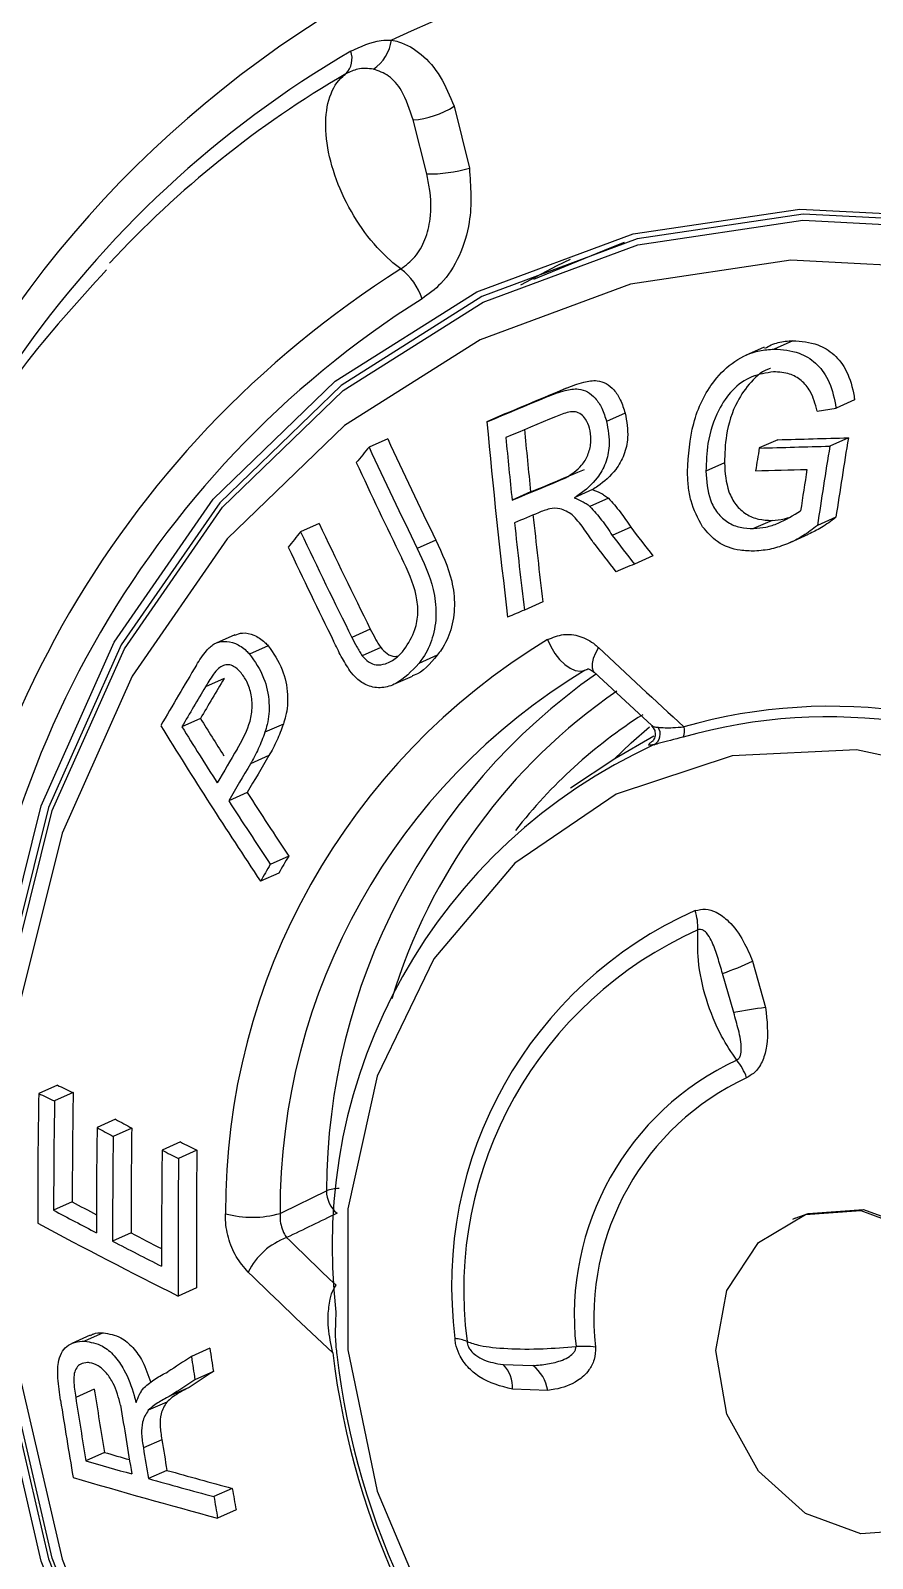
# Model space of a CAD drawing. Header units: millimetres. Extents: x 12 to 854, y 4 to 555.
# Drawn here: x 678.7 to 681.68, y 424.49 to 429.9 of the extents above; entities that cross this region are included whole.
import ezdxf

# ---------------------------------------------------------------- set-up
doc = ezdxf.new("R2010")
doc.units = ezdxf.units.MM

msp = doc.modelspace()

# ---------------------------------------------------------------- linework, layer by layer
at = {"color": 7, "linetype": 'Continuous', "lineweight": 25}
for p, q in [((680.1965, 429.633), (680.2509, 429.4137)), ((680.1, 429.3932), (680.0514, 429.5847)), ((680.7485, 429.1309), (680.4773, 429.0196)), ((680.7983, 429.1508), (680.7485, 429.1309)), ((681.3956, 428.8028), (681.3296, 428.7733)), ((681.2948, 428.7802), (681.2288, 428.7506)), ((680.5929, 428.6345), (680.5269, 428.605)), ((681.6149, 428.594), (681.5492, 428.5646)), ((680.3787, 428.5449), (680.3128, 428.5153)), ((680.8023, 428.5462), (680.7365, 428.5168)), ((681.4821, 428.5536), (681.5492, 428.5646)), ((679.9616, 428.456), (679.8954, 428.4264)), ((681.3427, 428.4523), (681.2772, 428.423)), ((681.5926, 428.4593), (681.5271, 428.4299)), ((681.1538, 428.3701), (681.0884, 428.3408)), ((680.4676, 428.2673), (680.402, 428.2379)), ((680.6869, 428.2758), (680.6214, 428.2465)), ((680.743, 428.2456), (680.6776, 428.2162)), ((679.7189, 428.1558), (679.6529, 428.1262)), ((680.8219, 428.1425), (680.7566, 428.1133)), ((681.3223, 428.1668), (681.2571, 428.1376)), ((681.5483, 428.1775), (681.4831, 428.1483)), ((680.1318, 428.0967), (680.0662, 428.0673)), ((681.3864, 428.0882), (681.4515, 428.1174)), ((680.9002, 428.0413), (680.8351, 428.0122)), ((680.5107, 427.8782), (680.4456, 427.849)), ((679.4198, 427.7618), (679.3539, 427.7322)), ((679.9, 427.7816), (679.8346, 427.7523)), ((679.5383, 427.7229), (679.4725, 427.6934)), ((679.9371, 427.7167), (679.8717, 427.6874)), ((680.1369, 427.6894), (680.0717, 427.6602)), ((679.3821, 427.6068), (679.3162, 427.5773)), ((679.9837, 427.5862), (680.0488, 427.6154)), ((680.6669, 427.6374), (680.6588, 427.6351)), ((680.6936, 427.628), (680.8965, 427.4401)), ((679.2985, 427.4654), (679.2327, 427.4359)), ((679.5921, 427.4456), (679.5266, 427.4163)), ((680.904, 427.4032), (680.7662, 427.322)), ((679.5409, 427.3338), (679.4755, 427.3044)), ((680.7662, 427.322), (680.6088, 427.2186)), ((679.4641, 427.2032), (679.3987, 427.1738)), ((679.6109, 426.978), (679.5458, 426.9488)), ((679.5761, 426.9181), (679.511, 426.8889)), ((681.2538, 426.606), (681.2994, 426.4418)), ((681.1869, 426.424), (681.147, 426.5625)), ((678.7918, 426.1673), (678.7258, 426.1377)), ((678.8478, 426.1405), (678.7819, 426.1109)), ((678.9982, 426.0461), (678.9326, 426.0167)), ((679.0552, 426.0148), (678.9897, 425.9855)), ((679.2281, 425.9658), (679.1629, 425.9366)), ((679.2861, 425.9365), (679.221, 425.9073)), ((678.8445, 425.7539), (678.7786, 425.7244)), ((681.4043, 425.6955), (681.3947, 425.6911)), ((679.053, 425.6439), (678.9875, 425.6145)), ((679.2848, 425.4495), (679.2197, 425.4204)), ((678.9086, 425.282), (678.8428, 425.2525)), ((678.9539, 425.2899), (678.8882, 425.2604)), ((679.3317, 425.2353), (679.2666, 425.2061)), ((680.37, 425.1776), (680.4757, 425.1741)), ((679.3442, 425.1529), (679.2791, 425.1237)), ((678.9225, 425.0911), (678.8567, 425.0616)), ((679.2586, 425.0969), (679.1934, 425.0677)), ((680.5282, 425.0864), (680.4035, 425.0904)), ((679.1791, 425.045), (679.1137, 425.0157)), ((679.1618, 424.9116), (679.0963, 424.8823)), ((678.9587, 424.8667), (678.8929, 424.8372)), ((679.1799, 424.8031), (679.1144, 424.7737)), ((679.4113, 424.7394), (679.3462, 424.7102)), ((679.4245, 424.6631), (679.3594, 424.6339))]:
    msp.add_line(p, q, dxfattribs=at)
at = {"color": 8, "linetype": 'Continuous', "lineweight": 25}
msp.add_line((680.6683, 427.6385), (680.6588, 427.6351), dxfattribs=at)
at = {"color": 7, "linetype": 'Continuous', "lineweight": 25, "flags": 128}
for points in [[(678.5768, 426.5217), (678.735, 427.1565), (678.9934, 427.7358), (679.3439, 428.2419), (679.7761, 428.6593), (680.2768, 428.9755), (680.8308, 429.1809), (681.4212, 429.2691), (682.0301, 429.2375), (682.639, 429.0871), (683.2294, 428.8225), (683.7834, 428.4516), (684.2841, 427.9857), (684.7163, 427.4391), (685.0669, 426.8282), (685.3252, 426.1718), (685.4834, 425.4896), (685.5367, 424.8025)], [(685.5254, 424.8089), (685.4724, 425.4923), (685.315, 426.1707), (685.0581, 426.8235), (684.7095, 427.431), (684.2796, 427.9747), (683.7817, 428.438), (683.2308, 428.8069), (682.6436, 429.0701), (682.038, 429.2197), (681.4324, 429.2511), (680.8453, 429.1633), (680.2943, 428.9591), (679.7964, 428.6446), (679.3666, 428.2294), (679.0179, 427.7261), (678.761, 427.15), (678.6037, 426.5187)], [(678.6171, 426.511), (678.7736, 427.1392), (679.0292, 427.7124), (679.3762, 428.2131), (679.8038, 428.6263), (680.2993, 428.9392), (680.8474, 429.1423), (681.4317, 429.2296), (682.0342, 429.1984), (682.6367, 429.0496), (683.2209, 428.7877), (683.7691, 428.4207), (684.2645, 427.9597), (684.6922, 427.4188), (685.0391, 426.8143), (685.2948, 426.1647), (685.4513, 425.4897), (685.504, 424.8098), (685.4513, 424.1457)], [(685.3414, 424.7978), (685.2903, 425.4577), (685.1383, 426.1129), (684.8902, 426.7435), (684.5535, 427.3302), (684.1383, 427.8553), (683.6574, 428.3027), (683.1253, 428.659), (682.5582, 428.9132), (681.9734, 429.0576), (681.3885, 429.088), (680.8214, 429.0032), (680.2893, 428.806), (679.8084, 428.5023), (679.3933, 428.1013), (679.0565, 427.6152), (678.8084, 427.0588), (678.6565, 426.449)], [(680.4328, 429.0009), (680.5621, 429.069), (680.6084, 429.0914)], [(680.3787, 428.5449), (680.4053, 428.556), (680.432, 428.5671), (680.4587, 428.5783), (680.4854, 428.5895), (680.5122, 428.6007), (680.5391, 428.612), (680.5659, 428.6232), (680.5929, 428.6345)], [(680.3128, 428.5153), (680.3394, 428.5264), (680.366, 428.5376), (680.3927, 428.5488), (680.4195, 428.56), (680.4463, 428.5712), (680.4731, 428.5824), (680.5, 428.5937), (680.5269, 428.605)], [(680.556, 428.5338), (680.5339, 428.5246), (680.5118, 428.5153), (680.4897, 428.5061), (680.4677, 428.4968), (680.4457, 428.4876), (680.4237, 428.4784), (680.4018, 428.4692), (680.3799, 428.4601)], [(680.402, 428.2379), (680.4257, 428.2478), (680.4495, 428.2578), (680.4733, 428.2677), (680.4971, 428.2777), (680.521, 428.2877), (680.5449, 428.2977), (680.5688, 428.3078), (680.5928, 428.3178)], [(680.4676, 428.2673), (680.4913, 428.2772), (680.515, 428.2872), (680.5388, 428.2971), (680.5627, 428.3071), (680.5865, 428.3171), (680.6105, 428.3271), (680.6344, 428.3372), (680.6584, 428.3472)], [(680.4953, 428.1937), (680.4847, 428.1892), (680.4741, 428.1848), (680.4634, 428.1803), (680.4528, 428.1759), (680.4422, 428.1714), (680.4316, 428.167), (680.421, 428.1626), (680.4105, 428.1581)], [(680.8351, 428.0122), (680.827, 428.0087), (680.8188, 428.0053), (680.8107, 428.0019), (680.8025, 427.9985), (680.7944, 427.9951), (680.7862, 427.9917), (680.7781, 427.9882), (680.77, 427.9848)], [(680.4456, 427.849), (680.4382, 427.8459), (680.4308, 427.8428), (680.4234, 427.8397), (680.416, 427.8366), (680.4085, 427.8335), (680.4011, 427.8304), (680.3937, 427.8273), (680.3863, 427.8242)], [(680.5278, 427.7446), (680.5391, 427.7196), (680.5534, 427.6958), (680.57, 427.6747), (680.5882, 427.657), (680.6071, 427.6437), (680.6257, 427.6354), (680.6432, 427.6324), (680.6588, 427.6351)], [(680.7627, 427.3197), (680.8234, 427.3786), (680.8884, 427.4359)], [(683.6588, 424.9057), (683.6069, 425.4087), (683.4539, 425.9001), (683.2083, 426.3535), (682.8831, 426.7443), (682.4959, 427.0514), (682.0676, 427.2584), (681.6213, 427.3541), (681.181, 427.3333), (680.7705, 427.1972), (680.4119, 426.953), (680.1245, 426.6139), (679.9239, 426.1983), (679.8208, 425.7285), (679.8208, 425.2299), (679.9239, 424.7292), (680.1245, 424.2537)], [(679.5803, 425.7128), (679.5899, 425.7175), (679.7448, 425.7929)], [(681.6371, 424.5778), (681.4407, 424.6508), (681.2742, 424.7997), (681.1629, 425.0021), (681.1238, 425.227), (681.1629, 425.4402), (681.2742, 425.6093), (681.4407, 425.7086), (681.6371, 425.7228), (681.8335, 425.6499), (682, 425.5009), (682.1113, 425.2985), (682.1504, 425.0736), (682.1113, 424.8604), (682, 424.6913), (681.8335, 424.5921), (681.6371, 424.5778)], [(681.4043, 425.6955), (681.4504, 425.7129), (681.6468, 425.7271), (681.8432, 425.6542), (682.0097, 425.5052), (682.121, 425.3029), (682.1601, 425.0779), (682.121, 424.8647), (682.0097, 424.6956), (681.8892, 424.6138)], [(685.5367, 424.8025), (685.4834, 424.1313), (685.3252, 423.4964), (685.0669, 422.9172), (684.7163, 422.4111), (684.2841, 421.9936), (683.7834, 421.6774), (683.2294, 421.4721), (682.639, 421.3839), (682.0301, 421.4154), (681.4212, 421.5658), (680.8308, 421.8305), (680.2768, 422.2014), (679.7761, 422.6673), (679.3439, 423.2139), (678.9934, 423.8247), (678.735, 424.4812), (678.5768, 425.1634)], [(678.6037, 425.1678), (678.761, 424.4894), (679.0179, 423.8365), (679.3666, 423.229), (679.7964, 422.6854), (680.2943, 422.2221), (680.8453, 421.8532), (681.4324, 421.59), (682.038, 421.4404), (682.6436, 421.409), (683.2308, 421.4967), (683.7817, 421.701), (684.2796, 422.0154), (684.7095, 422.4306), (685.0581, 422.9339), (685.315, 423.51), (685.4724, 424.1414), (685.5254, 424.8089)], [(679.0292, 423.8423), (678.7736, 424.4919), (678.6171, 425.1669)], [(678.6565, 425.1444), (678.8084, 424.4892), (679.0565, 423.8586), (679.3933, 423.2719), (679.8084, 422.7468), (680.2893, 422.2994), (680.8214, 421.9431), (681.3885, 421.6889), (681.9734, 421.5444), (682.5582, 421.5141), (683.1253, 421.5989), (683.6574, 421.7961), (684.1383, 422.0998), (684.5535, 422.5008), (684.8902, 422.9869), (685.1383, 423.5433), (685.2903, 424.1531), (685.3414, 424.7978)]]:
    msp.add_lwpolyline(points, dxfattribs=at)
at = {"color": 8, "linetype": 'Continuous', "lineweight": 25, "flags": 128}
msp.add_lwpolyline([(680.7079, 427.7163), (680.6968, 427.6962), (680.6891, 427.6771), (680.6853, 427.6599), (680.6853, 427.6451), (680.6893, 427.6334), (680.6936, 427.628)], dxfattribs=at)
at = {"color": 7, "linetype": 'Continuous', "lineweight": 25}
for centre, radius, start, end in [((681.7807, 426.6836), 3.8521, 86.4781, 165.8096), ((681.6992, 426.1896), 4.0622, 47.8798, 115.1226), ((679.7569, 429.802), 0.0784, 315.9488, 19.4208), ((679.8299, 429.886), 0.1459, 303.6789, 352.7116), ((681.617, 426.6395), 3.5935, 120.1289, 137.287), ((680.0299, 429.8917), 0.3077, 274.0118, 302.7825), ((680.1064, 429.9129), 0.5197, 269.2988, 286.1416), ((681.9007, 426.058), 3.5459, 122.251, 179.1611), ((679.8797, 428.8866), 0.2134, 17.6935, 52.8872), ((681.9186, 426.0424), 3.4398, 122.251, 179.1611), ((705.0237, 430.7953), 24.8159, 185.27168, 186.87638), ((704.8484, 430.7747), 24.5094, 185.34967, 185.87182), ((712.5017, 401.8293), 42.0782, 140.79575, 140.89267), ((698.989, 437.2891), 21.0502, 204.89941, 205.98177), ((698.8463, 437.183), 20.8037, 204.80257, 205.89772), ((705.0275, 430.8023), 24.7586, 185.42844, 185.94509), ((709.1984, 423.8211), 28.2979, 170.64077, 170.80607), ((680.1417, 473.8547), 45.446, 271.43166, 271.74685), ((680.2197, 473.4285), 44.9902, 271.43036, 271.74875), ((709.3866, 423.9366), 28.2196, 170.83796, 171.41664), ((709.1961, 423.9753), 27.9653, 170.77329, 171.35764), ((698.9467, 437.2495), 21.0593, 204.93494, 205.95327), ((680.1499, 473.4983), 45.1696, 271.41332, 271.64433), ((709.2988, 423.9625), 28.1957, 171.05356, 171.35543), ((698.6245, 437.075), 20.9039, 205.25675, 206.39625), ((705.1563, 430.8176), 24.8883, 186.13422, 186.85048), ((704.9804, 430.7902), 24.6423, 186.06289, 186.78657), ((697.2952, 440.8215), 20.7877, 217.58432, 217.93708), ((710.9004, 403.1208), 40.021, 141.3319, 141.43177), ((698.766, 437.1817), 21.1497, 205.35085, 206.47716), ((697.3137, 440.8922), 20.9833, 217.60266, 217.96122), ((697.4077, 440.9603), 21.0311, 217.65182, 218.00059), ((698.7413, 437.1025), 21.1563, 205.26843, 206.26893), ((681.7495, 425.7228), 2.3623, 121.1437, 180.2685), ((696.8466, 444.8365), 23.5279, 226.69033, 227.69536), ((706.7962, 411.2807), 32.0157, 149.24084, 149.6868), ((706.7247, 411.3656), 31.8024, 149.2902, 149.5861), ((681.814, 425.7233), 2.2337, 121.1437, 180.2685), ((681.9879, 425.7868), 2.243, 125.0096, 179.8453), ((706.9371, 411.1731), 32.1249, 149.29369, 149.58661), ((681.5313, 425.6051), 1.9034, 57.1267, 105.8757), ((696.6724, 438.283), 20.5995, 211.76131, 213.58159), ((696.5083, 438.2051), 20.3574, 211.93848, 212.59891), ((696.3305, 438.0452), 20.0504, 211.84732, 212.29252), ((681.8314, 425.9637), 1.7973, 122.5518, 142.0445), ((680.8836, 427.4096), 0.043, 300.5053, 34.7452), ((681.5213, 425.5937), 1.8773, 57.1267, 105.8757), ((680.9645, 427.4212), 0.0485, 333.2736, 17.6146), ((707.0183, 411.0513), 32.0482, 149.41659, 149.66479), ((706.8686, 411.1832), 31.7434, 149.41699, 149.69047), ((681.7171, 425.5966), 1.9527, 114.5638, 186.8484), ((707.0795, 410.9919), 32.0638, 149.41917, 149.68992), ((696.9696, 438.5014), 20.9057, 212.809, 213.54574), ((696.8461, 438.3745), 20.6623, 212.72879, 213.47406), ((706.8081, 411.0683), 31.5504, 149.7788, 149.90458), ((706.5982, 411.2586), 31.2316, 149.78025, 149.90731), ((681.6419, 425.4567), 1.4542, 114.02, 187.3922), ((680.8656, 426.7232), 0.1944, 358.0608, 18.4891), ((681.6292, 425.4393), 1.3985, 114.02, 187.3922), ((680.7734, 427.6325), 1.1333, 289.2505, 295.0797), ((681.6173, 424.0703), 2.3928, 97.6363, 100.3631), ((681.6189, 425.3524), 0.9968, 115.0099, 186.4023), ((681.0291, 426.1205), 0.216, 19.7467, 38.7868), ((681.6286, 425.3442), 0.9371, 115.0099, 186.4023), ((703.068, 425.7245), 24.3457, 179.02759, 180.10854), ((686.5182, 442.401), 18.0338, 244.39886, 244.59658), ((686.4881, 442.1663), 17.7539, 244.31018, 244.51075), ((703.0166, 425.7388), 24.1721, 179.04789, 179.96416), ((683.6938, 426.0753), 5.8161, 179.45821, 231.86788), ((703.1967, 425.7093), 24.4181, 179.05754, 179.96454), ((687.9143, 442.2228), 18.4711, 241.13785, 241.33936), ((703.3892, 425.6706), 24.4591, 179.18932, 180.06189), ((687.956, 442.4428), 18.7414, 241.21852, 241.41732), ((703.4626, 425.6563), 24.4752, 179.22937, 180.09775), ((703.2837, 425.6856), 24.2307, 179.22156, 180.09873), ((703.7066, 425.6138), 24.5458, 179.24654, 180.20569), ((688.0852, 443.5289), 19.7256, 243.10727, 243.29621), ((688.048, 443.3037), 19.4523, 243.03732, 243.22873), ((703.5491, 425.6294), 24.265, 179.27493, 180.4247), ((703.7271, 425.6002), 24.508, 179.28214, 180.42048), ((679.8466, 425.7922), 0.1018, 179.6152, 230.7115), ((687.5265, 442.0742), 18.543, 241.85125, 242.38106), ((687.4279, 441.7385), 18.1434, 241.76515, 242.07187), ((679.4819, 426.0562), 0.3572, 254.6439, 285.9987), ((687.7455, 442.4617), 19.0551, 241.73629, 243.42127), ((687.9458, 442.8918), 19.4616, 242.59329, 243.16699), ((687.8483, 442.5518), 19.0588, 242.51706, 242.88177), ((679.6876, 425.396), 0.2458, 109.9463, 153.5782), ((693.1297, 439.4856), 19.3652, 225.69579, 226.41501), ((693.2312, 439.6087), 19.7064, 225.69831, 226.9029), ((702.9491, 428.7708), 23.8805, 188.51379, 188.71381), ((682.5231, 425.5482), 2.7756, 186.8095, 224.5166), ((680.1936, 425.1499), 0.1198, 65.9951, 87.0063), ((680.6522, 424.7786), 0.4633, 84.4095, 92.9531), ((721.8314, 359.7914), 78.0439, 123.051684, 123.125053), ((703.1203, 428.7781), 24.1197, 188.51643, 188.71446), ((682.4994, 425.5376), 2.7376, 186.8095, 224.5166), ((680.2907, 425.0971), 0.113, 356.5948, 45.4038), ((680.3914, 425.0642), 0.1385, 9.2288, 52.5522), ((721.3281, 360.7067), 76.9264, 123.135007, 123.211247), ((720.7605, 361.7381), 75.7413, 123.148675, 123.225987), ((702.2309, 428.7164), 23.6582, 188.88687, 189.43743), ((702.0576, 428.709), 23.4163, 188.88797, 189.44421), ((702.1044, 428.7069), 23.5863, 188.91664, 189.5889), ((702.4599, 428.7236), 23.7327, 188.94429, 189.53957), ((702.3058, 428.7082), 23.4533, 189.31594, 189.5847), ((684.5677, 443.9541), 19.8944, 253.62417, 253.88878), ((702.4781, 428.7156), 23.6939, 189.31054, 189.57658), ((684.6163, 444.406), 20.3887, 253.69705, 254.17229), ((684.9831, 445.4271), 21.4249, 254.28416, 254.92615), ((684.7999, 444.9498), 21.0318, 253.55974, 255.00801), ((684.9809, 445.7103), 21.7429, 254.34675, 254.98013), ((702.516, 428.7004), 23.4418, 189.72806, 189.91713), ((702.6876, 428.7078), 23.6812, 189.71859, 189.90575)]:
    msp.add_arc(centre, radius, start, end, dxfattribs=at)
at = {"color": 8, "linetype": 'Continuous', "lineweight": 25}
for centre, radius, start, end in [((681.7065, 426.618), 3.7179, 120.2984, 145.3636), ((681.9241, 425.8836), 2.0351, 124.4389, 163.181), ((679.7944, 425.6496), 0.1516, 91.828, 109.086)]:
    msp.add_arc(centre, radius, start, end, dxfattribs=at)
at = {"color": 7, "linetype": 'Continuous', "lineweight": 25}
msp.add_ellipse((672.0143, 419.5511), major_axis=(32.0764, 16.1749), ratio=0.057966, start_param=1.297082, end_param=1.302809, dxfattribs=at)
for points, knots in [([(679.8308, 429.8281), (679.8664, 429.8445), (679.9136, 429.8663), (679.9625, 429.8673), (679.9746, 429.8675)], [0, 0, 0, 0, 0.752077, 1, 1, 1, 1]), ([(679.9746, 429.8675), (679.9832, 429.8656), (680.0208, 429.8572), (680.0841, 429.8202), (680.1521, 429.7402), (680.1815, 429.6691), (680.1965, 429.633)], [0, 0, 0, 0, 0.085878, 0.375364, 0.681912, 1, 1, 1, 1]), ([(679.9108, 429.7646), (679.8923, 429.7665), (679.8597, 429.77), (679.8272, 429.7543), (679.8132, 429.7476)], [0, 0, 0, 0, 0.569264, 1, 1, 1, 1]), ([(680.0514, 429.5847), (680.0398, 429.6209), (680.0203, 429.6819), (679.9687, 429.7439), (679.9295, 429.7579), (679.9108, 429.7646)], [0, 0, 0, 0, 0.434945, 0.731111, 1, 1, 1, 1]), ([(680.0085, 429.0568), (679.9959, 429.0666), (679.9513, 429.1011), (679.8781, 429.1828), (679.8037, 429.3064), (679.7546, 429.4393), (679.7366, 429.5658), (679.7516, 429.6717), (679.7851, 429.7258), (679.8095, 429.7447), (679.8132, 429.7476)], [0, 0, 0, 0, 0.059794, 0.211889, 0.364018, 0.516168, 0.668316, 0.820439, 0.972525, 1, 1, 1, 1]), ([(680.0085, 429.0568), (680.0258, 429.0699), (680.0605, 429.0959), (680.0963, 429.1602), (680.1173, 429.2435), (680.1141, 429.3242), (680.1036, 429.3759), (680.1, 429.3932)], [0, 0, 0, 0, 0.194399, 0.388608, 0.587573, 0.86165, 1, 1, 1, 1]), ([(680.2509, 429.4137), (680.2554, 429.3494), (680.2629, 429.2435), (680.2186, 429.1008), (680.1584, 429.0054), (680.1061, 428.968), (680.083, 428.9515)], [0, 0, 0, 0, 0.356484, 0.586818, 0.817791, 1, 1, 1, 1]), ([(678.9656, 429.0537), (678.8632, 428.9413), (678.6194, 428.6736), (678.3195, 428.1673), (678.0637, 427.5609), (677.8904, 426.9051), (677.8521, 426.4434), (677.8328, 426.2114)], [0, 0, 0, 0, 0.152289, 0.36271, 0.573909, 0.785883, 1, 1, 1, 1]), ([(681.2964, 428.7763), (681.312, 428.7842), (681.3437, 428.8003), (681.3781, 428.802), (681.3956, 428.8028)], [0, 0, 0, 0, 0.491277, 1, 1, 1, 1]), ([(681.3956, 428.8028), (681.4257, 428.8007), (681.4778, 428.7969), (681.5448, 428.7567), (681.5925, 428.6932), (681.608, 428.6331), (681.6141, 428.5981), (681.6149, 428.594)], [0, 0, 0, 0, 0.285733, 0.495529, 0.70699, 0.965744, 1, 1, 1, 1]), ([(681.0229, 428.3398), (681.0267, 428.3974), (681.0343, 428.513), (681.1008, 428.6506), (681.1879, 428.7349), (681.2641, 428.768), (681.3123, 428.7719), (681.3296, 428.7733)], [0, 0, 0, 0, 0.2761065, 0.5540167, 0.7280129, 0.9018227, 1, 1, 1, 1]), ([(681.3296, 428.7733), (681.3597, 428.7711), (681.4119, 428.7673), (681.479, 428.7271), (681.5267, 428.6636), (681.5422, 428.6035), (681.5485, 428.5686), (681.5492, 428.5646)], [0, 0, 0, 0, 0.285958, 0.495807, 0.707324, 0.966019, 1, 1, 1, 1]), ([(681.3278, 428.6925), (681.3015, 428.6888), (681.2489, 428.6812), (681.1798, 428.6314), (681.1244, 428.5495), (681.0919, 428.4487), (681.0895, 428.3737), (681.0884, 428.3408)], [0, 0, 0, 0, 0.184863, 0.37012, 0.550007, 0.802617, 1, 1, 1, 1]), ([(681.3172, 428.7045), (681.3169, 428.7044), (681.2908, 428.6985), (681.2461, 428.6591), (681.19, 428.5798), (681.1575, 428.478), (681.1549, 428.403), (681.1538, 428.3701)], [0, 0, 0, 0, 0.002443, 0.228929, 0.448926, 0.758003, 1, 1, 1, 1]), ([(681.4821, 428.5536), (681.4756, 428.5783), (681.4646, 428.6202), (681.427, 428.6642), (681.3817, 428.6898), (681.3471, 428.6915), (681.3278, 428.6925)], [0, 0, 0, 0, 0.305643, 0.518814, 0.731981, 1, 1, 1, 1]), ([(680.5269, 428.605), (680.5476, 428.613), (680.5834, 428.6268), (680.6325, 428.6353), (680.6699, 428.6235), (680.6985, 428.5995), (680.7222, 428.5633), (680.7315, 428.533), (680.7365, 428.5168)], [0, 0, 0, 0, 0.2512457, 0.4351243, 0.5637797, 0.6920644, 0.8352483, 1, 1, 1, 1]), ([(680.5929, 428.6345), (680.6135, 428.6425), (680.6493, 428.6564), (680.6984, 428.6648), (680.7358, 428.6531), (680.7644, 428.629), (680.788, 428.5928), (680.7973, 428.5625), (680.8023, 428.5462)], [0, 0, 0, 0, 0.251038, 0.434948, 0.563569, 0.691817, 0.835011, 1, 1, 1, 1]), ([(680.6762, 428.4931), (680.6723, 428.5042), (680.6656, 428.5235), (680.6468, 428.5429), (680.6258, 428.5528), (680.5942, 428.5496), (680.5715, 428.5402), (680.556, 428.5338)], [0, 0, 0, 0, 0.204254, 0.35385, 0.504175, 0.662821, 1, 1, 1, 1]), ([(680.7365, 428.5168), (680.7418, 428.488), (680.7507, 428.4386), (680.735, 428.3679), (680.6995, 428.3059), (680.6571, 428.2694), (680.6275, 428.2504), (680.6214, 428.2465)], [0, 0, 0, 0, 0.261262, 0.447603, 0.634531, 0.92493, 1, 1, 1, 1]), ([(680.8023, 428.5462), (680.8075, 428.5174), (680.8164, 428.4681), (680.8006, 428.3973), (680.765, 428.3353), (680.7226, 428.2988), (680.693, 428.2798), (680.6869, 428.2758)], [0, 0, 0, 0, 0.26116, 0.447575, 0.634582, 0.924722, 1, 1, 1, 1]), ([(680.5928, 428.3178), (680.6126, 428.3305), (680.6435, 428.3501), (680.6719, 428.397), (680.6825, 428.44), (680.681, 428.4731), (680.677, 428.4898), (680.6762, 428.4931)], [0, 0, 0, 0, 0.361864, 0.562226, 0.763437, 0.954117, 1, 1, 1, 1]), ([(681.1538, 428.3701), (681.1562, 428.335), (681.1599, 428.2815), (681.1927, 428.22), (681.2302, 428.1867), (681.275, 428.1685), (681.3064, 428.1674), (681.3223, 428.1668)], [0, 0, 0, 0, 0.3208422, 0.4895134, 0.6585339, 0.8271545, 1, 1, 1, 1]), ([(681.0765, 428.1441), (681.0606, 428.1737), (681.0369, 428.2181), (681.0251, 428.2871), (681.0236, 428.3221), (681.0229, 428.3398)], [0, 0, 0, 0, 0.497367, 0.746066, 1, 1, 1, 1]), ([(681.0884, 428.3408), (681.0908, 428.3057), (681.0945, 428.2523), (681.1274, 428.1909), (681.1649, 428.1575), (681.2098, 428.1393), (681.2412, 428.1382), (681.2571, 428.1376)], [0, 0, 0, 0, 0.320507, 0.489145, 0.658133, 0.826735, 1, 1, 1, 1]), ([(680.6214, 428.2465), (680.6311, 428.2427), (680.6457, 428.237), (680.6644, 428.2263), (680.6732, 428.2196), (680.6776, 428.2162)], [0, 0, 0, 0, 0.495303, 0.746551, 1, 1, 1, 1]), ([(680.6869, 428.2758), (680.6966, 428.272), (680.7112, 428.2663), (680.7298, 428.2557), (680.7386, 428.2489), (680.743, 428.2456)], [0, 0, 0, 0, 0.495303, 0.746551, 1, 1, 1, 1]), ([(680.743, 428.2456), (680.7571, 428.2297), (680.7783, 428.2058), (680.8038, 428.1704), (680.8158, 428.1518), (680.8219, 428.1425)], [0, 0, 0, 0, 0.497664, 0.748523, 1, 1, 1, 1]), ([(680.6149, 428.1864), (680.6007, 428.1954), (680.5756, 428.2114), (680.5328, 428.2089), (680.5084, 428.1989), (680.4953, 428.1937)], [0, 0, 0, 0, 0.37802, 0.668075, 1, 1, 1, 1]), ([(680.6776, 428.2162), (680.6917, 428.2004), (680.7129, 428.1765), (680.7385, 428.1411), (680.7506, 428.1226), (680.7566, 428.1133)], [0, 0, 0, 0, 0.497663, 0.748522, 1, 1, 1, 1]), ([(681.2571, 428.1376), (681.2718, 428.1389), (681.3011, 428.1415), (681.3581, 428.1601), (681.3973, 428.1843), (681.4234, 428.2005)], [0, 0, 0, 0, 0.250424, 0.501077, 1, 1, 1, 1]), ([(680.6895, 428.0886), (680.678, 428.1059), (680.6608, 428.1319), (680.6355, 428.1641), (680.6218, 428.1789), (680.6149, 428.1864)], [0, 0, 0, 0, 0.4978031, 0.7484365, 1, 1, 1, 1]), ([(681.2608, 428.0578), (681.2437, 428.0582), (681.1986, 428.0593), (681.13, 428.0821), (681.0932, 428.1248), (681.0765, 428.1441)], [0, 0, 0, 0, 0.250855, 0.660954, 1, 1, 1, 1]), ([(681.4831, 428.1483), (681.4664, 428.1356), (681.4328, 428.1101), (681.3777, 428.0831), (681.3204, 428.0631), (681.2809, 428.0596), (681.2608, 428.0578)], [0, 0, 0, 0, 0.250205, 0.500573, 0.747167, 1, 1, 1, 1]), ([(681.3223, 428.1668), (681.337, 428.1677), (681.3568, 428.1689), (681.3758, 428.1753), (681.3806, 428.177)], [0, 0, 0, 0, 0.745736, 1, 1, 1, 1]), ([(681.5483, 428.1775), (681.5316, 428.1646), (681.5008, 428.141), (681.4668, 428.1252), (681.4513, 428.118)], [0, 0, 0, 0, 0.544927, 1, 1, 1, 1]), ([(680.1318, 428.0967), (680.1539, 428.0498), (680.1879, 427.9777), (680.2017, 427.8647), (680.1889, 427.779), (680.1618, 427.7219), (680.1418, 427.6959), (680.1369, 427.6894)], [0, 0, 0, 0, 0.36199, 0.557054, 0.752565, 0.938405, 1, 1, 1, 1]), ([(680.0199, 427.709), (680.0343, 427.7315), (680.0587, 427.7697), (680.0711, 427.8392), (680.061, 427.9299), (680.0319, 427.9903), (680.0113, 428.0332)], [0, 0, 0, 0, 0.243979, 0.41439, 0.585132, 1, 1, 1, 1]), ([(680.0662, 428.0673), (680.0884, 428.0205), (680.1225, 427.9484), (680.1364, 427.8355), (680.1237, 427.7498), (680.0966, 427.6928), (680.0767, 427.6667), (680.0717, 427.6602)], [0, 0, 0, 0, 0.3617202, 0.5567774, 0.7522791, 0.9381278, 1, 1, 1, 1]), ([(679.4203, 427.7605), (679.4291, 427.7637), (679.4512, 427.7718), (679.489, 427.7622), (679.5192, 427.7428), (679.5344, 427.727), (679.5383, 427.7229)], [0, 0, 0, 0, 0.21906, 0.548126, 0.884892, 1, 1, 1, 1]), ([(679.9, 427.7816), (679.9058, 427.7705), (679.9144, 427.7537), (679.9267, 427.7319), (679.9336, 427.7218), (679.9371, 427.7167)], [0, 0, 0, 0, 0.498709, 0.748896, 1, 1, 1, 1]), ([(680.5278, 427.7446), (680.5462, 427.7522), (680.583, 427.7673), (680.6427, 427.7595), (680.6841, 427.7377), (680.704, 427.7198), (680.7079, 427.7163)], [0, 0, 0, 0, 0.307355, 0.614599, 0.924682, 1, 1, 1, 1]), ([(679.2843, 427.6544), (679.2954, 427.672), (679.3136, 427.7011), (679.3467, 427.732), (679.3833, 427.7414), (679.4231, 427.733), (679.4534, 427.7132), (679.4687, 427.6974), (679.4725, 427.6934)], [0, 0, 0, 0, 0.239557, 0.395175, 0.552265, 0.741089, 0.934264, 1, 1, 1, 1]), ([(679.5383, 427.7229), (679.5568, 427.6961), (679.5911, 427.6464), (679.6106, 427.5543), (679.6053, 427.4873), (679.595, 427.4547), (679.5921, 427.4456)], [0, 0, 0, 0, 0.348747, 0.646283, 0.900959, 1, 1, 1, 1]), ([(679.828, 427.634), (679.8174, 427.6506), (679.8016, 427.6756), (679.7833, 427.7116), (679.7744, 427.7299), (679.7699, 427.739)], [0, 0, 0, 0, 0.4971658, 0.7485159, 1, 1, 1, 1]), ([(679.8346, 427.7523), (679.8403, 427.7411), (679.849, 427.7244), (679.8613, 427.7026), (679.8682, 427.6925), (679.8717, 427.6874)], [0, 0, 0, 0, 0.498708, 0.7488951, 1, 1, 1, 1]), ([(679.8717, 427.6874), (679.8788, 427.6793), (679.893, 427.6631), (679.9228, 427.6532), (679.9575, 427.6577), (679.9918, 427.6771), (680.0112, 427.699), (680.0199, 427.709)], [0, 0, 0, 0, 0.166435, 0.334662, 0.531547, 0.788252, 1, 1, 1, 1]), ([(679.9371, 427.7167), (679.9441, 427.7088), (679.9583, 427.6928), (679.981, 427.6835), (679.9941, 427.6856), (679.9979, 427.6862)], [0, 0, 0, 0, 0.412755, 0.829958, 1, 1, 1, 1]), ([(679.4394, 427.631), (679.4319, 427.6382), (679.4193, 427.6504), (679.3979, 427.6567), (679.3793, 427.6537), (679.3531, 427.6372), (679.3343, 427.6071), (679.3201, 427.5838), (679.3162, 427.5773)], [0, 0, 0, 0, 0.176911, 0.299398, 0.422033, 0.544144, 0.872664, 1, 1, 1, 1]), ([(679.4725, 427.6934), (679.4911, 427.6666), (679.5254, 427.6169), (679.5451, 427.5249), (679.5398, 427.4579), (679.5295, 427.4254), (679.5266, 427.4163)], [0, 0, 0, 0, 0.3489207, 0.6461973, 0.9007536, 1, 1, 1, 1]), ([(680.0717, 427.6602), (680.046, 427.6327), (680.0074, 427.5914), (679.9413, 427.5706), (679.8922, 427.578), (679.8538, 427.6027), (679.8355, 427.6248), (679.828, 427.634)], [0, 0, 0, 0, 0.362517, 0.545201, 0.729687, 0.888671, 1, 1, 1, 1]), ([(680.1369, 427.6894), (680.1119, 427.6592), (680.0852, 427.6269), (680.0507, 427.6171), (680.0485, 427.6164)], [0, 0, 0, 0, 0.936268, 1, 1, 1, 1]), ([(679.4283, 427.3571), (679.444, 427.3845), (679.4678, 427.4259), (679.4836, 427.4942), (679.48, 427.548), (679.4653, 427.5965), (679.4477, 427.6198), (679.4394, 427.631)], [0, 0, 0, 0, 0.340062, 0.51341, 0.687585, 0.851355, 1, 1, 1, 1]), ([(680.6664, 427.6382), (680.667, 427.6386), (680.6722, 427.6414), (680.6735, 427.642), (680.6881, 427.6318), (680.6936, 427.628)], [0, 0, 0, 0, 0.072663, 0.655295, 1, 1, 1, 1]), ([(679.5921, 427.4456), (679.5885, 427.4357), (679.5814, 427.4159), (679.5691, 427.3874), (679.5558, 427.3598), (679.5459, 427.3425), (679.5409, 427.3338)], [0, 0, 0, 0, 0.24991, 0.499941, 0.749538, 1, 1, 1, 1]), ([(680.8957, 427.4391), (680.8984, 427.4363), (680.9052, 427.4293), (680.9093, 427.4148), (680.9083, 427.401), (680.9046, 427.3916), (680.9011, 427.3863), (680.899, 427.3841), (680.8991, 427.3842), (680.8991, 427.3842)], [0, 0, 0, 0, 0.145037, 0.357327, 0.522022, 0.660335, 0.780358, 0.89996, 1, 1, 1, 1]), ([(680.9189, 427.4342), (680.9349, 427.433), (680.9605, 427.4312), (680.997, 427.4346), (681.0107, 427.4358)], [0, 0, 0, 0, 0.624202, 1, 1, 1, 1]), ([(679.5266, 427.4163), (679.523, 427.4064), (679.5159, 427.3865), (679.5036, 427.3581), (679.4903, 427.3305), (679.4804, 427.3131), (679.4755, 427.3044)], [0, 0, 0, 0, 0.249916, 0.499952, 0.749544, 1, 1, 1, 1]), ([(680.9054, 427.3726), (680.8966, 427.3711), (680.8815, 427.3684), (680.8864, 427.3757), (680.8962, 427.383), (680.8992, 427.3852)], [0, 0, 0, 0, 0.486904, 0.843488, 1, 1, 1, 1]), ([(681.0078, 427.3994), (680.9774, 427.3914), (680.9381, 427.381), (680.9114, 427.3741), (680.9054, 427.3726)], [0, 0, 0, 0, 0.774383, 1, 1, 1, 1]), ([(681.05, 426.7849), (681.0624, 426.7878), (681.087, 426.7935), (681.1293, 426.7796), (681.1775, 426.743), (681.2211, 426.6814), (681.2434, 426.6299), (681.2538, 426.606)], [0, 0, 0, 0, 0.141277, 0.281947, 0.468635, 0.753541, 1, 1, 1, 1]), ([(681.1975, 426.2557), (681.1789, 426.2831), (681.1356, 426.347), (681.0862, 426.4706), (681.0574, 426.6034), (681.0591, 426.6813), (681.0599, 426.7167)], [0, 0, 0, 0, 0.209822, 0.489173, 0.768619, 1, 1, 1, 1]), ([(681.147, 426.5625), (681.1416, 426.5815), (681.1306, 426.6195), (681.1146, 426.666), (681.0982, 426.6969), (681.0854, 426.7116), (681.0747, 426.7176), (681.0664, 426.7188), (681.0618, 426.7173), (681.0599, 426.7167)], [0, 0, 0, 0, 0.291586, 0.586246, 0.74759, 0.850142, 0.915329, 0.965985, 1, 1, 1, 1]), ([(681.1975, 426.2557), (681.2001, 426.2575), (681.206, 426.2615), (681.2121, 426.2752), (681.2154, 426.3087), (681.2048, 426.3604), (681.1926, 426.4036), (681.1869, 426.424)], [0, 0, 0, 0, 0.060752, 0.139356, 0.276067, 0.657463, 1, 1, 1, 1]), ([(681.2994, 426.4418), (681.3046, 426.3953), (681.3118, 426.3307), (681.2914, 426.2547), (681.2676, 426.2136), (681.2434, 426.1997), (681.2324, 426.1934)], [0, 0, 0, 0, 0.476924, 0.661342, 0.8471, 1, 1, 1, 1]), ([(677.8035, 426.1027), (677.8062, 425.9737), (677.8138, 425.6044), (677.8981, 424.9897), (678.0834, 424.2735), (678.3567, 423.5812), (678.711, 422.9267), (679.1398, 422.3244), (679.6336, 421.783), (680.1865, 421.3266), (680.5944, 421.0417), (680.8218, 420.9391), (680.84, 420.931)], [0, 0, 0, 0, 0.062194, 0.177956, 0.293829, 0.409768, 0.525759, 0.641789, 0.757848, 0.873913, 0.989942, 1, 1, 1, 1]), ([(679.4675, 425.5054), (679.4525, 425.5226), (679.4226, 425.5572), (679.3949, 425.6263), (679.3867, 425.6795), (679.3872, 425.7073), (679.3873, 425.7118)], [0, 0, 0, 0, 0.314204, 0.628521, 0.939871, 1, 1, 1, 1]), ([(679.5803, 425.7128), (679.5803, 425.7036), (679.5802, 425.685), (679.5871, 425.6574), (679.5958, 425.6384), (679.6021, 425.6294), (679.6037, 425.627)], [0, 0, 0, 0, 0.291635, 0.582671, 0.889303, 1, 1, 1, 1]), ([(679.7506, 425.3517), (679.7524, 425.3714), (679.7556, 425.4062), (679.767, 425.4417), (679.7756, 425.4538), (679.7788, 425.4583)], [0, 0, 0, 0, 0.4493885, 0.7934304, 1, 1, 1, 1]), ([(679.767, 425.2191), (679.7607, 425.2489), (679.7511, 425.2937), (679.7507, 425.3371), (679.7506, 425.3517)], [0, 0, 0, 0, 0.66487, 1, 1, 1, 1]), ([(679.7784, 425.3637), (679.7766, 425.3308), (679.7738, 425.2803), (679.7793, 425.2304), (679.7812, 425.213)], [0, 0, 0, 0, 0.651575, 1, 1, 1, 1]), ([(678.9092, 425.2807), (678.9123, 425.2826), (678.9257, 425.2905), (678.9417, 425.2901), (678.9539, 425.2899)], [0, 0, 0, 0, 0.232713, 1, 1, 1, 1]), ([(678.9539, 425.2899), (678.9752, 425.2865), (679.0114, 425.2808), (679.0603, 425.2402), (679.0984, 425.1854), (679.1138, 425.1399), (679.1223, 425.1145)], [0, 0, 0, 0, 0.301147, 0.515077, 0.729694, 1, 1, 1, 1]), ([(678.8031, 425.0511), (678.7995, 425.0771), (678.7932, 425.1223), (678.7924, 425.1806), (678.8049, 425.2193), (678.8252, 425.244), (678.8536, 425.2591), (678.8762, 425.2599), (678.8882, 425.2604)], [0, 0, 0, 0, 0.251455, 0.435443, 0.564601, 0.693378, 0.837298, 1, 1, 1, 1]), ([(678.8882, 425.2604), (678.9095, 425.2571), (678.9458, 425.2514), (678.9949, 425.2109), (679.0356, 425.1509), (679.0575, 425.0911), (679.0683, 425.0513), (679.0706, 425.0428)], [0, 0, 0, 0, 0.261574, 0.447262, 0.633543, 0.922204, 1, 1, 1, 1]), ([(680.4035, 425.0904), (680.3625, 425.1008), (680.3065, 425.1149), (680.244, 425.1672), (680.2151, 425.2084), (680.2025, 425.2451), (680.2005, 425.264), (680.1999, 425.2696)], [0, 0, 0, 0, 0.470858, 0.643843, 0.818186, 0.946168, 1, 1, 1, 1]), ([(680.2424, 425.2594), (680.2565, 425.2543), (680.2894, 425.2424), (680.3821, 425.2328), (680.5024, 425.2317), (680.589, 425.2383), (680.6283, 425.2413)], [0, 0, 0, 0, 0.2094483, 0.4883807, 0.7676366, 1, 1, 1, 1]), ([(680.2424, 425.2594), (680.2428, 425.2561), (680.2436, 425.2495), (680.2481, 425.2383), (680.2576, 425.2237), (680.2853, 425.1993), (680.3236, 425.1853), (680.3577, 425.1796), (680.37, 425.1776)], [0, 0, 0, 0, 0.048508, 0.096801, 0.175983, 0.321769, 0.75629, 1, 1, 1, 1]), ([(680.4757, 425.1741), (680.4929, 425.1756), (680.5275, 425.1785), (680.5721, 425.1892), (680.6034, 425.2041), (680.6189, 425.2173), (680.6269, 425.2296), (680.6279, 425.2375), (680.6283, 425.2413)], [0, 0, 0, 0, 0.30313, 0.609507, 0.766757, 0.877763, 0.941122, 1, 1, 1, 1]), ([(680.6973, 425.2397), (680.6966, 425.2244), (680.6951, 425.1939), (680.6725, 425.1515), (680.6268, 425.1105), (680.5736, 425.0926), (680.5365, 425.0875), (680.5282, 425.0864)], [0, 0, 0, 0, 0.155667, 0.310345, 0.532729, 0.895133, 1, 1, 1, 1]), ([(678.8985, 425.1847), (678.8901, 425.1839), (678.8755, 425.1825), (678.8596, 425.1674), (678.8503, 425.1466), (678.8494, 425.1098), (678.8537, 425.0811), (678.8567, 425.0616)], [0, 0, 0, 0, 0.204123, 0.354245, 0.505099, 0.664123, 1, 1, 1, 1]), ([(679.0158, 425.0337), (679.0087, 425.0603), (678.9977, 425.1016), (678.967, 425.1489), (678.9374, 425.1747), (678.9134, 425.1837), (678.901, 425.1846), (678.8985, 425.1847)], [0, 0, 0, 0, 0.362286, 0.561932, 0.762425, 0.95248, 1, 1, 1, 1]), ([(679.0987, 425.0965), (679.1118, 425.1072), (679.1316, 425.1233), (679.1603, 425.1404), (679.1754, 425.1479), (679.1829, 425.1516)], [0, 0, 0, 0, 0.49767, 0.748526, 1, 1, 1, 1]), ([(679.0706, 425.0428), (679.0744, 425.0526), (679.0801, 425.0672), (679.0898, 425.0849), (679.0957, 425.0926), (679.0987, 425.0965)], [0, 0, 0, 0, 0.49533, 0.746571, 1, 1, 1, 1]), ([(679.1934, 425.0677), (679.1795, 425.0605), (679.1585, 425.0496), (679.1322, 425.0316), (679.1199, 425.021), (679.1137, 425.0157)], [0, 0, 0, 0, 0.4978087, 0.748441, 1, 1, 1, 1]), ([(679.2586, 425.0969), (679.2447, 425.0897), (679.2238, 425.0789), (679.1975, 425.0609), (679.1853, 425.0503), (679.1791, 425.045)], [0, 0, 0, 0, 0.497811, 0.748442, 1, 1, 1, 1]), ([(679.1137, 425.0157), (679.1056, 425.0026), (679.0913, 424.9795), (679.0889, 424.93), (679.0937, 424.8989), (679.0963, 424.8823)], [0, 0, 0, 0, 0.377658, 0.667815, 1, 1, 1, 1]), ([(679.1791, 425.045), (679.171, 425.032), (679.1568, 425.0088), (679.1543, 424.9594), (679.1592, 424.9282), (679.1618, 424.9116)], [0, 0, 0, 0, 0.3775846, 0.6675345, 1, 1, 1, 1])]:
    msp.add_open_spline(points, degree=3, knots=knots, dxfattribs=at)
at = {"color": 8, "linetype": 'Continuous', "lineweight": 25}
msp.add_open_spline([(680.8974, 427.441), (680.899, 427.439), (680.9023, 427.4352), (680.9134, 427.4345), (680.9189, 427.4342)], degree=3, knots=[0, 0, 0, 0, 0.504469, 1, 1, 1, 1], dxfattribs=at)

doc.saveas('drawing.dxf')
